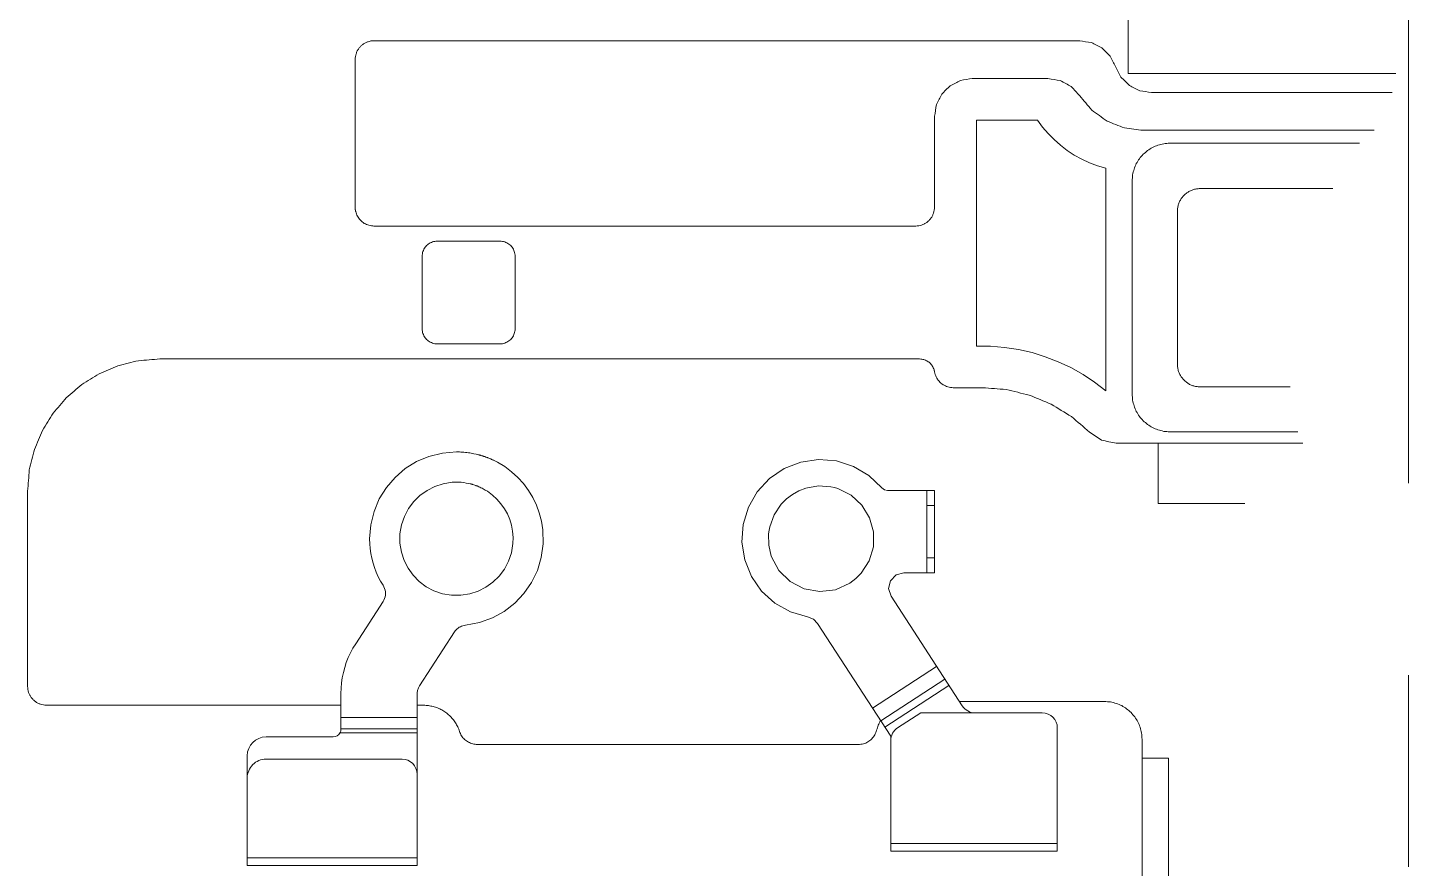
# Model space of a CAD drawing. Header units: millimetres. Extents: x 1863 to 2194, y 977 to 1295.
# Drawn here: x 2025.68 to 2043.97, y 1178.62 to 1189.75 of the extents above; entities that cross this region are included whole.
import ezdxf

# ---------------------------------------------------------------- set-up
doc = ezdxf.new("R2010")
doc.units = ezdxf.units.MM
doc.linetypes.add('CENTERX2', pattern=[101.6, 63.5, -12.7, 12.7, -12.7])
doc.layers.add('05 Tray 實際版框', color=220, linetype='Continuous', lineweight=25)
doc.layers.add('2', color=7, linetype='Continuous', true_color=0xffffff)

msp = doc.modelspace()

# ---------------------------------------------------------------- linework, layer by layer
at = {"layer": '05 Tray 實際版框', "linetype": 'CENTERX2', "lineweight": 0, "ltscale": 0.2}
msp.add_line((2043.966, 1257.38), (2043.966, 977.019), dxfattribs=at)
at = {"layer": '2', "color": 35, "linetype": 'Continuous', "lineweight": 18}
for p, q in [((2038.248, 1185.533), (2038.248, 1188.526)), ((2038.248, 1188.526), (2039.055, 1188.526)), ((2039.055, 1188.526), (2039.122, 1188.434)), ((2039.122, 1188.434), (2039.195, 1188.347)), ((2039.195, 1188.347), (2039.274, 1188.267)), ((2039.274, 1188.267), (2039.358, 1188.192)), ((2039.358, 1188.192), (2039.448, 1188.124)), ((2039.448, 1188.124), (2039.542, 1188.063)), ((2039.542, 1188.063), (2039.641, 1188.008)), ((2039.641, 1188.008), (2039.744, 1187.961)), ((2039.744, 1187.961), (2039.85, 1187.921)), ((2039.85, 1187.921), (2039.959, 1187.889)), ((2039.958, 1187.889), (2039.958, 1184.942)), ((2038.434, 1185.532), (2038.248, 1185.533)), ((2038.619, 1185.517), (2038.434, 1185.532)), ((2038.802, 1185.489), (2038.619, 1185.517)), ((2038.982, 1185.448), (2038.802, 1185.489)), ((2039.158, 1185.394), (2038.982, 1185.448)), ((2039.329, 1185.328), (2039.158, 1185.394)), ((2039.496, 1185.249), (2039.329, 1185.328)), ((2039.657, 1185.159), (2039.496, 1185.249)), ((2039.811, 1185.056), (2039.657, 1185.159)), ((2039.958, 1184.942), (2039.811, 1185.056)), ((2040.651, 1184.25), (2040.651, 1183.45)), ((2030.831, 1184.005), (2030.681, 1183.912)), ((2030.996, 1184.075), (2030.831, 1184.005)), ((2030.996, 1184.075), (2031.173, 1184.118)), ((2031.36, 1184.133), (2031.173, 1184.118)), ((2031.36, 1184.133), (2031.38, 1184.133)), ((2031.399, 1184.133), (2031.38, 1184.133)), ((2031.399, 1184.133), (2031.419, 1184.132)), ((2031.439, 1184.131), (2031.419, 1184.132)), ((2031.439, 1184.131), (2031.458, 1184.129)), ((2031.458, 1184.129), (2031.478, 1184.127)), ((2031.478, 1184.127), (2031.497, 1184.125)), ((2031.517, 1184.123), (2031.497, 1184.125)), ((2031.536, 1184.12), (2031.517, 1184.123)), ((2031.556, 1184.117), (2031.536, 1184.12)), ((2031.556, 1184.117), (2031.589, 1184.11)), ((2031.589, 1184.11), (2031.621, 1184.103)), ((2031.636, 1184.1), (2031.621, 1184.103)), ((2031.636, 1184.1), (2031.652, 1184.096)), ((2031.734, 1184.071), (2031.748, 1184.066)), ((2031.774, 1184.056), (2031.787, 1184.051)), ((2031.787, 1184.051), (2031.814, 1184.04)), ((2031.887, 1184.005), (2031.857, 1184.02)), ((2031.902, 1183.997), (2031.887, 1184.005)), ((2031.902, 1183.997), (2032, 1183.939)), ((2035.701, 1183.913), (2035.921, 1183.999)), ((2035.921, 1183.999), (2036.156, 1184.033)), ((2036.156, 1184.033), (2036.391, 1184.014)), ((2036.391, 1184.014), (2036.617, 1183.942)), ((2030.547, 1183.797), (2030.681, 1183.912)), ((2032.09, 1183.872), (2032, 1183.939)), ((2032.09, 1183.872), (2032.173, 1183.797)), ((2035.505, 1183.78), (2035.701, 1183.913)), ((2036.617, 1183.942), (2036.822, 1183.822)), ((2036.822, 1183.822), (2036.993, 1183.659)), ((2030.432, 1183.663), (2030.338, 1183.512)), ((2030.547, 1183.797), (2030.432, 1183.663)), ((2030.876, 1183.557), (2030.97, 1183.624)), ((2031.073, 1183.677), (2030.97, 1183.624)), ((2031.184, 1183.713), (2031.073, 1183.677)), ((2031.184, 1183.713), (2031.301, 1183.731)), ((2031.424, 1183.731), (2031.301, 1183.731)), ((2031.424, 1183.731), (2031.457, 1183.727)), ((2031.489, 1183.722), (2031.457, 1183.727)), ((2031.489, 1183.722), (2031.521, 1183.716)), ((2031.521, 1183.716), (2031.55, 1183.709)), ((2031.59, 1183.697), (2031.576, 1183.702)), ((2031.59, 1183.697), (2031.604, 1183.693)), ((2031.61, 1183.69), (2031.604, 1183.693)), ((2031.656, 1183.673), (2031.632, 1183.683)), ((2031.67, 1183.666), (2031.656, 1183.673)), ((2031.67, 1183.666), (2031.684, 1183.66)), ((2031.698, 1183.653), (2031.684, 1183.66)), ((2031.698, 1183.653), (2031.712, 1183.646)), ((2031.712, 1183.646), (2031.741, 1183.629)), ((2031.769, 1183.612), (2031.741, 1183.629)), ((2032.173, 1183.797), (2032.247, 1183.714)), ((2032.314, 1183.625), (2032.247, 1183.714)), ((2032.314, 1183.625), (2032.371, 1183.531)), ((2035.343, 1183.606), (2035.505, 1183.78)), ((2035.895, 1183.619), (2035.988, 1183.654)), ((2035.988, 1183.654), (2036.152, 1183.683)), ((2036.152, 1183.683), (2036.319, 1183.671)), ((2036.319, 1183.671), (2036.366, 1183.661)), ((2036.366, 1183.661), (2036.41, 1183.648)), ((2036.41, 1183.648), (2036.586, 1183.561)), ((2036.993, 1183.659), (2037.027, 1183.633)), ((2037.027, 1183.633), (2037.07, 1183.623)), ((2037.07, 1183.623), (2037.689, 1183.623)), ((2037.589, 1182.533), (2037.589, 1183.623)), ((2037.689, 1183.623), (2037.689, 1182.533)), ((2030.268, 1183.347), (2030.338, 1183.512)), ((2030.794, 1183.476), (2030.725, 1183.384)), ((2030.794, 1183.476), (2030.876, 1183.557)), ((2031.769, 1183.612), (2031.836, 1183.563)), ((2031.896, 1183.508), (2031.836, 1183.563)), ((2031.896, 1183.508), (2031.949, 1183.448)), ((2031.949, 1183.448), (2031.995, 1183.382)), ((2032.371, 1183.531), (2032.419, 1183.43)), ((2035.226, 1183.401), (2035.343, 1183.606)), ((2035.566, 1183.301), (2035.658, 1183.44)), ((2035.658, 1183.44), (2035.729, 1183.511)), ((2035.729, 1183.511), (2035.809, 1183.571)), ((2035.809, 1183.571), (2035.895, 1183.619)), ((2036.586, 1183.561), (2036.73, 1183.429)), ((2040.651, 1183.45), (2041.801, 1183.45)), ((2030.268, 1183.347), (2030.225, 1183.17)), ((2030.632, 1183.168), (2030.671, 1183.28)), ((2030.725, 1183.384), (2030.671, 1183.28)), ((2032.034, 1183.312), (2031.995, 1183.382)), ((2032.065, 1183.239), (2032.034, 1183.312)), ((2032.457, 1183.325), (2032.419, 1183.43)), ((2032.486, 1183.216), (2032.457, 1183.325)), ((2035.157, 1183.174), (2035.226, 1183.401)), ((2035.508, 1183.144), (2035.566, 1183.301)), ((2036.73, 1183.429), (2036.831, 1183.262)), ((2036.831, 1183.262), (2036.883, 1183.074)), ((2037.689, 1183.423), (2037.589, 1183.423)), ((2030.21, 1182.984), (2030.225, 1183.17)), ((2030.612, 1183.047), (2030.632, 1183.168)), ((2032.065, 1183.239), (2032.088, 1183.162)), ((2032.088, 1183.162), (2032.103, 1183.083)), ((2032.109, 1183.002), (2032.103, 1183.083)), ((2032.503, 1183.104), (2032.486, 1183.216)), ((2032.503, 1183.104), (2032.508, 1182.917)), ((2035.141, 1182.938), (2035.157, 1183.174)), ((2035.493, 1183.051), (2035.499, 1183.098)), ((2035.499, 1183.098), (2035.508, 1183.144)), ((2036.883, 1183.074), (2036.882, 1182.878)), ((2030.21, 1182.984), (2030.212, 1182.918)), ((2030.217, 1182.854), (2030.212, 1182.918)), ((2030.612, 1183.047), (2030.612, 1182.925)), ((2030.63, 1182.808), (2030.612, 1182.925)), ((2032.107, 1182.92), (2032.087, 1182.799)), ((2032.107, 1182.92), (2032.109, 1183.002)), ((2032.483, 1182.737), (2032.508, 1182.917)), ((2035.177, 1182.704), (2035.141, 1182.938)), ((2035.495, 1182.9), (2035.493, 1183.051)), ((2035.529, 1182.752), (2035.495, 1182.9)), ((2030.226, 1182.789), (2030.217, 1182.854)), ((2030.226, 1182.789), (2030.239, 1182.726)), ((2030.255, 1182.663), (2030.239, 1182.726)), ((2030.63, 1182.808), (2030.666, 1182.697)), ((2032.087, 1182.799), (2032.048, 1182.687)), ((2032.431, 1182.565), (2032.483, 1182.737)), ((2035.628, 1182.566), (2035.529, 1182.752)), ((2036.882, 1182.878), (2036.825, 1182.691)), ((2037.589, 1182.733), (2037.689, 1182.733)), ((2030.255, 1182.663), (2030.275, 1182.602)), ((2030.275, 1182.602), (2030.298, 1182.541)), ((2030.298, 1182.541), (2030.325, 1182.482)), ((2030.719, 1182.594), (2030.666, 1182.697)), ((2030.786, 1182.5), (2030.719, 1182.594)), ((2031.925, 1182.491), (2031.994, 1182.583)), ((2032.048, 1182.687), (2031.994, 1182.583)), ((2032.354, 1182.406), (2032.431, 1182.565)), ((2035.265, 1182.485), (2035.177, 1182.704)), ((2035.777, 1182.418), (2035.628, 1182.566)), ((2036.721, 1182.527), (2036.65, 1182.456)), ((2036.825, 1182.691), (2036.721, 1182.527)), ((2037.283, 1182.533), (2037.181, 1182.505)), ((2037.689, 1182.533), (2037.283, 1182.533)), ((2030.325, 1182.482), (2030.355, 1182.424)), ((2030.388, 1182.368), (2030.355, 1182.424)), ((2030.399, 1182.348), (2030.388, 1182.368)), ((2030.408, 1182.327), (2030.399, 1182.348)), ((2030.786, 1182.5), (2030.866, 1182.418)), ((2030.959, 1182.349), (2030.866, 1182.418)), ((2030.959, 1182.349), (2031.062, 1182.295)), ((2031.646, 1182.29), (2031.749, 1182.343)), ((2031.843, 1182.41), (2031.749, 1182.343)), ((2031.925, 1182.491), (2031.843, 1182.41)), ((2032.354, 1182.406), (2032.254, 1182.26)), ((2035.401, 1182.29), (2035.265, 1182.485)), ((2035.964, 1182.321), (2035.777, 1182.418)), ((2036.57, 1182.396), (2036.379, 1182.31)), ((2036.65, 1182.456), (2036.57, 1182.396)), ((2037.107, 1182.429), (2037.083, 1182.326)), ((2037.181, 1182.505), (2037.107, 1182.429)), ((2030.399, 1182.172), (2030.387, 1182.152)), ((2030.399, 1182.172), (2030.408, 1182.194)), ((2030.414, 1182.305), (2030.408, 1182.327)), ((2030.414, 1182.215), (2030.408, 1182.194)), ((2030.418, 1182.283), (2030.414, 1182.305)), ((2030.418, 1182.238), (2030.414, 1182.215)), ((2030.418, 1182.283), (2030.419, 1182.26)), ((2030.418, 1182.238), (2030.419, 1182.26)), ((2031.062, 1182.295), (2031.175, 1182.256)), ((2031.296, 1182.236), (2031.175, 1182.256)), ((2031.296, 1182.236), (2031.418, 1182.236)), ((2031.535, 1182.254), (2031.418, 1182.236)), ((2031.646, 1182.29), (2031.535, 1182.254)), ((2032.133, 1182.132), (2032.254, 1182.26)), ((2035.577, 1182.131), (2035.401, 1182.29)), ((2036.17, 1182.284), (2035.964, 1182.321)), ((2036.379, 1182.31), (2036.17, 1182.284)), ((2037.083, 1182.326), (2037.115, 1182.225)), ((2037.115, 1182.225), (2038.058, 1180.772)), ((2030.025, 1181.595), (2030.387, 1182.152)), ((2031.993, 1182.023), (2031.836, 1181.936)), ((2031.993, 1182.023), (2032.133, 1182.132)), ((2035.783, 1182.015), (2035.577, 1182.131)), ((2036.009, 1181.949), (2035.783, 1182.015)), ((2031.368, 1181.791), (2031.382, 1181.802)), ((2031.397, 1181.812), (2031.382, 1181.802)), ((2031.397, 1181.812), (2031.412, 1181.82)), ((2031.428, 1181.827), (2031.412, 1181.82)), ((2031.428, 1181.827), (2031.445, 1181.833)), ((2031.445, 1181.833), (2031.462, 1181.837)), ((2031.48, 1181.84), (2031.462, 1181.837)), ((2031.664, 1181.874), (2031.48, 1181.84)), ((2031.664, 1181.874), (2031.836, 1181.936)), ((2036.086, 1181.919), (2036.009, 1181.949)), ((2036.143, 1181.861), (2036.086, 1181.919)), ((2037.11, 1180.373), (2036.143, 1181.861)), ((2031.334, 1181.75), (2030.872, 1181.039)), ((2031.334, 1181.75), (2031.344, 1181.765)), ((2031.356, 1181.778), (2031.344, 1181.765)), ((2031.356, 1181.778), (2031.368, 1181.791)), ((2029.927, 1181.41), (2029.956, 1181.474)), ((2029.956, 1181.474), (2029.988, 1181.535)), ((2030.025, 1181.595), (2029.988, 1181.535)), ((2029.862, 1181.212), (2029.88, 1181.279)), ((2029.901, 1181.346), (2029.88, 1181.279)), ((2029.901, 1181.346), (2029.927, 1181.41)), ((2036.87, 1180.743), (2037.719, 1181.294)), ((2029.832, 1181.006), (2029.838, 1181.075)), ((2029.838, 1181.075), (2029.848, 1181.144)), ((2029.862, 1181.212), (2029.848, 1181.144)), ((2037.828, 1181.127), (2036.978, 1180.575)), ((2029.83, 1180.936), (2029.832, 1181.006)), ((2029.83, 1180.936), (2029.83, 1180.617)), ((2030.839, 1180.93), (2030.84, 1180.942)), ((2030.839, 1178.661), (2030.839, 1180.93)), ((2030.84, 1180.942), (2030.841, 1180.953)), ((2030.843, 1180.965), (2030.841, 1180.953)), ((2030.845, 1180.976), (2030.843, 1180.965)), ((2030.845, 1180.976), (2030.848, 1180.987)), ((2030.852, 1180.998), (2030.848, 1180.987)), ((2030.856, 1181.009), (2030.852, 1180.998)), ((2030.861, 1181.019), (2030.856, 1181.009)), ((2030.866, 1181.029), (2030.861, 1181.019)), ((2030.872, 1181.039), (2030.866, 1181.029)), ((2037.882, 1181.043), (2037.033, 1180.491)), ((2029.829, 1180.461), (2029.829, 1180.617)), ((2037.509, 1180.68), (2037.201, 1180.481)), ((2037.509, 1180.68), (2039.117, 1180.68)), ((2028.839, 1180.361), (2029.729, 1180.361)), ((2029.819, 1180.417), (2030.839, 1180.417)), ((2030.839, 1180.467), (2029.829, 1180.467)), ((2037.11, 1180.373), (2037.11, 1178.848)), ((2039.317, 1178.848), (2039.317, 1180.48)), ((2028.589, 1178.661), (2028.589, 1180.111)), ((2028.839, 1180.067), (2030.639, 1180.067)), ((2040.44, 1180.081), (2040.79, 1180.081)), ((2040.79, 1180.081), (2040.79, 1178.081)), ((2037.11, 1178.948), (2039.317, 1178.948)), ((2028.589, 1178.761), (2030.839, 1178.761)), ((2039.317, 1178.848), (2037.11, 1178.848)), ((2030.839, 1178.661), (2028.589, 1178.661))]:
    msp.add_line(p, q, dxfattribs=at)
for centre, radius, start, end in [((2038.226, 1180.88), 0.2, 212.9887, 270), ((2039.117, 1180.48), 0.2, 0, 90), ((2028.839, 1180.111), 0.25, 90, 180), ((2029.729, 1180.461), 0.1, 270, 334.0427), ((2037.31, 1180.313), 0.2, 122.9616, 180), ((2028.839, 1179.817), 0.25, 89.999, 180), ((2030.639, 1179.867), 0.2, 0, 90)]:
    msp.add_arc(centre, radius, start, end, dxfattribs=at)
for points, degree in [([(2040.253, 1191.321), (2040.253, 1189.141)], 1), ([(2030.046, 1189.441), (2030.052, 1189.452), (2030.059, 1189.463), (2030.066, 1189.474)], 3), ([(2030.066, 1189.474), (2030.074, 1189.484), (2030.083, 1189.493), (2030.091, 1189.503)], 3), ([(2030.091, 1189.503), (2030.101, 1189.511), (2030.11, 1189.52), (2030.12, 1189.528)], 3), ([(2030.12, 1189.528), (2030.131, 1189.535), (2030.142, 1189.542), (2030.153, 1189.549)], 3), ([(2030.153, 1189.549), (2030.165, 1189.554), (2030.177, 1189.559), (2030.189, 1189.564)], 3), ([(2030.189, 1189.564), (2030.201, 1189.567), (2030.214, 1189.57), (2030.227, 1189.573)], 3), ([(2030.227, 1189.573), (2030.24, 1189.574), (2030.254, 1189.575), (2030.267, 1189.576)], 3), ([(2030.267, 1189.576), (2032.237, 1189.576)], 1), ([(2032.237, 1189.576), (2032.373, 1189.576)], 1), ([(2032.373, 1189.576), (2032.51, 1189.576)], 1), ([(2032.51, 1189.576), (2034.381, 1189.576)], 1), ([(2034.381, 1189.576), (2034.827, 1189.576)], 1), ([(2034.827, 1189.576), (2035.273, 1189.576)], 1), ([(2035.273, 1189.576), (2036.361, 1189.576)], 1), ([(2036.361, 1189.576), (2036.73, 1189.576)], 1), ([(2036.73, 1189.576), (2037.097, 1189.576)], 1), ([(2037.097, 1189.576), (2039.614, 1189.576)], 1), ([(2039.614, 1189.576), (2039.665, 1189.568), (2039.716, 1189.56), (2039.768, 1189.552)], 3), ([(2039.768, 1189.552), (2039.814, 1189.529), (2039.86, 1189.505), (2039.907, 1189.482)], 3), ([(2039.907, 1189.482), (2039.944, 1189.445), (2039.98, 1189.408), (2040.017, 1189.372)], 3), ([(2030.018, 1189.326), (2030.019, 1189.34), (2030.02, 1189.353), (2030.021, 1189.367)], 3), ([(2030.018, 1187.374), (2030.018, 1189.326)], 1), ([(2030.021, 1189.367), (2030.024, 1189.38), (2030.027, 1189.393), (2030.03, 1189.405)], 3), ([(2030.03, 1189.405), (2030.035, 1189.417), (2030.04, 1189.429), (2030.046, 1189.441)], 3), ([(2040.017, 1189.372), (2040.041, 1189.326), (2040.065, 1189.28), (2040.089, 1189.234)], 3), ([(2040.089, 1189.234), (2040.113, 1189.187), (2040.136, 1189.141), (2040.159, 1189.095)], 3), ([(2040.253, 1189.141), (2043.802, 1189.141)], 1), ([(2037.897, 1188.981), (2037.86, 1188.944), (2037.823, 1188.907), (2037.787, 1188.87)], 3), ([(2038.036, 1189.052), (2037.99, 1189.028), (2037.943, 1189.005), (2037.897, 1188.981)], 3), ([(2038.191, 1189.077), (2038.14, 1189.068), (2038.088, 1189.06), (2038.036, 1189.052)], 3), ([(2038.243, 1189.077), (2038.191, 1189.077)], 1), ([(2039.193, 1189.077), (2038.243, 1189.077)], 1), ([(2039.356, 1189.049), (2039.302, 1189.058), (2039.248, 1189.067), (2039.193, 1189.077)], 3), ([(2039.502, 1188.97), (2039.453, 1188.996), (2039.405, 1189.023), (2039.356, 1189.049)], 3), ([(2039.613, 1188.848), (2039.576, 1188.889), (2039.539, 1188.929), (2039.502, 1188.97)], 3), ([(2040.159, 1189.095), (2040.196, 1189.059), (2040.234, 1189.022), (2040.271, 1188.986)], 3), ([(2040.271, 1188.986), (2040.317, 1188.962), (2040.364, 1188.939), (2040.41, 1188.915)], 3), ([(2037.787, 1188.87), (2037.763, 1188.824), (2037.739, 1188.778), (2037.715, 1188.731)], 3), ([(2039.773, 1188.658), (2039.719, 1188.721), (2039.666, 1188.785), (2039.613, 1188.848)], 3), ([(2040.41, 1188.915), (2040.461, 1188.907), (2040.512, 1188.899), (2040.563, 1188.891)], 3), ([(2040.563, 1188.891), (2043.752, 1188.891)], 1), ([(2037.715, 1188.731), (2037.707, 1188.68), (2037.699, 1188.628), (2037.691, 1188.577)], 3), ([(2037.691, 1188.577), (2037.691, 1187.374)], 1), ([(2039.975, 1188.513), (2039.907, 1188.561), (2039.84, 1188.609), (2039.773, 1188.658)], 3), ([(2040.206, 1188.422), (2040.129, 1188.452), (2040.052, 1188.482), (2039.975, 1188.513)], 3), ([(2040.453, 1188.391), (2040.371, 1188.401), (2040.288, 1188.412), (2040.206, 1188.422)], 3), ([(2043.513, 1188.391), (2040.453, 1188.391)], 1), ([(2040.649, 1188.194), (2040.625, 1188.184), (2040.601, 1188.174), (2040.577, 1188.164)], 3), ([(2040.726, 1188.213), (2040.7, 1188.207), (2040.675, 1188.201), (2040.649, 1188.194)], 3), ([(2040.807, 1188.22), (2040.78, 1188.218), (2040.753, 1188.215), (2040.726, 1188.213)], 3), ([(2043.317, 1188.22), (2040.807, 1188.22)], 1), ([(2040.404, 1188.015), (2040.39, 1187.993), (2040.377, 1187.971), (2040.363, 1187.95)], 3), ([(2040.454, 1188.073), (2040.437, 1188.054), (2040.42, 1188.035), (2040.404, 1188.015)], 3), ([(2040.512, 1188.123), (2040.492, 1188.107), (2040.473, 1188.09), (2040.454, 1188.073)], 3), ([(2040.577, 1188.164), (2040.556, 1188.15), (2040.534, 1188.137), (2040.512, 1188.123)], 3), ([(2040.333, 1187.878), (2040.327, 1187.852), (2040.32, 1187.827), (2040.314, 1187.801)], 3), ([(2040.363, 1187.95), (2040.353, 1187.926), (2040.343, 1187.902), (2040.333, 1187.878)], 3), ([(2040.314, 1187.801), (2040.312, 1187.774), (2040.31, 1187.747), (2040.307, 1187.72)], 3), ([(2040.307, 1187.72), (2040.307, 1184.9)], 1), ([(2040.965, 1187.497), (2040.957, 1187.484), (2040.948, 1187.471), (2040.94, 1187.458)], 3), ([(2040.995, 1187.532), (2040.985, 1187.52), (2040.975, 1187.509), (2040.965, 1187.497)], 3), ([(2041.03, 1187.562), (2041.018, 1187.552), (2041.006, 1187.542), (2040.995, 1187.532)], 3), ([(2041.069, 1187.586), (2041.056, 1187.578), (2041.043, 1187.57), (2041.03, 1187.562)], 3), ([(2041.112, 1187.604), (2041.097, 1187.598), (2041.083, 1187.592), (2041.069, 1187.586)], 3), ([(2041.158, 1187.616), (2041.143, 1187.612), (2041.127, 1187.608), (2041.112, 1187.604)], 3), ([(2041.207, 1187.62), (2041.19, 1187.618), (2041.174, 1187.617), (2041.158, 1187.616)], 3), ([(2042.967, 1187.62), (2041.207, 1187.62)], 1), ([(2030.018, 1187.368), (2030.018, 1187.37), (2030.018, 1187.372), (2030.018, 1187.374)], 3), ([(2030.018, 1187.362), (2030.018, 1187.364), (2030.018, 1187.366), (2030.018, 1187.368)], 3), ([(2030.018, 1187.357), (2030.018, 1187.359), (2030.018, 1187.361), (2030.018, 1187.362)], 3), ([(2030.019, 1187.351), (2030.019, 1187.353), (2030.018, 1187.355), (2030.018, 1187.357)], 3), ([(2030.019, 1187.345), (2030.019, 1187.347), (2030.019, 1187.349), (2030.019, 1187.351)], 3), ([(2030.02, 1187.34), (2030.02, 1187.342), (2030.02, 1187.343), (2030.019, 1187.345)], 3), ([(2030.021, 1187.334), (2030.021, 1187.336), (2030.02, 1187.338), (2030.02, 1187.34)], 3), ([(2030.022, 1187.328), (2030.022, 1187.33), (2030.021, 1187.332), (2030.021, 1187.334)], 3), ([(2030.023, 1187.323), (2030.023, 1187.325), (2030.023, 1187.326), (2030.022, 1187.328)], 3), ([(2030.025, 1187.317), (2030.024, 1187.319), (2030.024, 1187.321), (2030.023, 1187.323)], 3), ([(2030.035, 1187.284), (2030.031, 1187.295), (2030.028, 1187.306), (2030.025, 1187.317)], 3), ([(2030.049, 1187.254), (2030.044, 1187.264), (2030.04, 1187.274), (2030.035, 1187.284)], 3), ([(2037.678, 1187.295), (2037.673, 1187.283), (2037.668, 1187.271), (2037.663, 1187.259)], 3), ([(2037.688, 1187.333), (2037.685, 1187.321), (2037.681, 1187.308), (2037.678, 1187.295)], 3), ([(2037.691, 1187.374), (2037.69, 1187.36), (2037.689, 1187.347), (2037.688, 1187.333)], 3), ([(2040.911, 1187.368), (2040.909, 1187.352), (2040.908, 1187.336), (2040.907, 1187.32)], 3), ([(2040.907, 1187.32), (2040.907, 1185.295)], 1), ([(2040.922, 1187.415), (2040.918, 1187.399), (2040.915, 1187.384), (2040.911, 1187.368)], 3), ([(2040.94, 1187.458), (2040.934, 1187.443), (2040.928, 1187.429), (2040.922, 1187.415)], 3), ([(2030.067, 1187.226), (2030.061, 1187.235), (2030.055, 1187.244), (2030.049, 1187.254)], 3), ([(2030.088, 1187.2), (2030.081, 1187.209), (2030.074, 1187.217), (2030.067, 1187.226)], 3), ([(2030.112, 1187.178), (2030.104, 1187.185), (2030.096, 1187.193), (2030.088, 1187.2)], 3), ([(2030.139, 1187.159), (2030.13, 1187.166), (2030.121, 1187.172), (2030.112, 1187.178)], 3), ([(2030.169, 1187.144), (2030.159, 1187.149), (2030.149, 1187.154), (2030.139, 1187.159)], 3), ([(2030.2, 1187.133), (2030.19, 1187.137), (2030.179, 1187.141), (2030.169, 1187.144)], 3), ([(2030.233, 1187.126), (2030.222, 1187.129), (2030.211, 1187.131), (2030.2, 1187.133)], 3), ([(2030.267, 1187.124), (2030.256, 1187.125), (2030.245, 1187.125), (2030.233, 1187.126)], 3), ([(2032.237, 1187.124), (2030.267, 1187.124)], 1), ([(2032.373, 1187.124), (2032.237, 1187.124)], 1), ([(2032.51, 1187.124), (2032.373, 1187.124)], 1), ([(2034.381, 1187.124), (2032.51, 1187.124)], 1), ([(2034.827, 1187.124), (2034.381, 1187.124)], 1), ([(2035.273, 1187.124), (2034.827, 1187.124)], 1), ([(2036.564, 1187.124), (2035.273, 1187.124)], 1), ([(2036.971, 1187.124), (2036.564, 1187.124)], 1), ([(2037.379, 1187.124), (2036.971, 1187.124)], 1), ([(2037.441, 1187.124), (2037.379, 1187.124)], 1), ([(2037.482, 1187.127), (2037.468, 1187.126), (2037.455, 1187.125), (2037.441, 1187.124)], 3), ([(2037.52, 1187.137), (2037.508, 1187.134), (2037.495, 1187.13), (2037.482, 1187.127)], 3), ([(2037.556, 1187.152), (2037.544, 1187.147), (2037.532, 1187.142), (2037.52, 1187.137)], 3), ([(2037.589, 1187.172), (2037.578, 1187.165), (2037.567, 1187.159), (2037.556, 1187.152)], 3), ([(2037.618, 1187.197), (2037.608, 1187.189), (2037.599, 1187.181), (2037.589, 1187.172)], 3), ([(2037.643, 1187.226), (2037.635, 1187.217), (2037.626, 1187.207), (2037.618, 1187.197)], 3), ([(2037.663, 1187.259), (2037.656, 1187.248), (2037.65, 1187.237), (2037.643, 1187.226)], 3), ([(2031.013, 1186.901), (2031.023, 1186.905), (2031.032, 1186.909), (2031.042, 1186.913)], 3), ([(2031.042, 1186.913), (2031.052, 1186.916), (2031.062, 1186.918), (2031.073, 1186.921)], 3), ([(2031.073, 1186.921), (2031.083, 1186.922), (2031.094, 1186.923), (2031.105, 1186.924)], 3), ([(2031.105, 1186.924), (2031.936, 1186.924)], 1), ([(2031.936, 1186.924), (2031.947, 1186.923), (2031.958, 1186.922), (2031.968, 1186.921)], 3), ([(2031.968, 1186.921), (2031.979, 1186.918), (2031.989, 1186.916), (2031.999, 1186.913)], 3), ([(2031.999, 1186.913), (2032.009, 1186.909), (2032.018, 1186.905), (2032.028, 1186.901)], 3), ([(2030.906, 1186.724), (2030.907, 1186.734), (2030.907, 1186.745), (2030.908, 1186.756)], 3), ([(2030.908, 1186.756), (2030.911, 1186.766), (2030.913, 1186.777), (2030.916, 1186.787)], 3), ([(2030.916, 1186.787), (2030.92, 1186.796), (2030.924, 1186.806), (2030.928, 1186.816)], 3), ([(2030.928, 1186.816), (2030.933, 1186.824), (2030.939, 1186.833), (2030.944, 1186.842)], 3), ([(2030.944, 1186.842), (2030.951, 1186.85), (2030.957, 1186.857), (2030.964, 1186.865)], 3), ([(2030.964, 1186.865), (2030.972, 1186.872), (2030.979, 1186.878), (2030.987, 1186.885)], 3), ([(2030.987, 1186.885), (2030.996, 1186.89), (2031.004, 1186.896), (2031.013, 1186.901)], 3), ([(2032.028, 1186.901), (2032.037, 1186.896), (2032.046, 1186.89), (2032.054, 1186.885)], 3), ([(2032.054, 1186.885), (2032.062, 1186.878), (2032.07, 1186.872), (2032.078, 1186.865)], 3), ([(2032.078, 1186.865), (2032.084, 1186.857), (2032.091, 1186.85), (2032.098, 1186.842)], 3), ([(2032.098, 1186.842), (2032.103, 1186.833), (2032.109, 1186.824), (2032.114, 1186.816)], 3), ([(2032.114, 1186.816), (2032.118, 1186.806), (2032.122, 1186.796), (2032.126, 1186.787)], 3), ([(2032.126, 1186.787), (2032.129, 1186.777), (2032.131, 1186.766), (2032.134, 1186.756)], 3), ([(2032.134, 1186.756), (2032.135, 1186.745), (2032.136, 1186.734), (2032.137, 1186.724)], 3), ([(2030.906, 1185.763), (2030.906, 1186.724)], 1), ([(2032.137, 1186.724), (2032.137, 1185.763)], 1), ([(2030.908, 1185.731), (2030.907, 1185.742), (2030.907, 1185.753), (2030.906, 1185.763)], 3), ([(2030.916, 1185.7), (2030.913, 1185.71), (2030.911, 1185.721), (2030.908, 1185.731)], 3), ([(2030.928, 1185.671), (2030.924, 1185.681), (2030.92, 1185.691), (2030.916, 1185.7)], 3), ([(2030.944, 1185.645), (2030.939, 1185.654), (2030.933, 1185.663), (2030.928, 1185.671)], 3), ([(2030.964, 1185.622), (2030.957, 1185.63), (2030.951, 1185.637), (2030.944, 1185.645)], 3), ([(2032.098, 1185.645), (2032.091, 1185.637), (2032.084, 1185.63), (2032.078, 1185.622)], 3), ([(2032.114, 1185.671), (2032.109, 1185.663), (2032.103, 1185.654), (2032.098, 1185.645)], 3), ([(2032.126, 1185.7), (2032.122, 1185.691), (2032.118, 1185.681), (2032.114, 1185.671)], 3), ([(2032.134, 1185.731), (2032.131, 1185.721), (2032.129, 1185.71), (2032.126, 1185.7)], 3), ([(2032.137, 1185.763), (2032.136, 1185.753), (2032.135, 1185.742), (2032.134, 1185.731)], 3), ([(2030.987, 1185.602), (2030.979, 1185.609), (2030.972, 1185.615), (2030.964, 1185.622)], 3), ([(2031.013, 1185.586), (2031.004, 1185.591), (2030.996, 1185.596), (2030.987, 1185.602)], 3), ([(2031.042, 1185.574), (2031.032, 1185.578), (2031.023, 1185.582), (2031.013, 1185.586)], 3), ([(2031.073, 1185.566), (2031.062, 1185.568), (2031.052, 1185.571), (2031.042, 1185.574)], 3), ([(2031.105, 1185.563), (2031.094, 1185.564), (2031.083, 1185.565), (2031.073, 1185.566)], 3), ([(2031.936, 1185.563), (2031.105, 1185.563)], 1), ([(2031.968, 1185.566), (2031.958, 1185.565), (2031.947, 1185.564), (2031.936, 1185.563)], 3), ([(2031.999, 1185.574), (2031.989, 1185.571), (2031.979, 1185.568), (2031.968, 1185.566)], 3), ([(2032.028, 1185.586), (2032.018, 1185.582), (2032.009, 1185.578), (2031.999, 1185.574)], 3), ([(2032.054, 1185.602), (2032.046, 1185.596), (2032.037, 1185.591), (2032.028, 1185.586)], 3), ([(2032.078, 1185.622), (2032.07, 1185.615), (2032.062, 1185.609), (2032.054, 1185.602)], 3), ([(2026.626, 1185.168), (2026.71, 1185.204), (2026.794, 1185.239), (2026.877, 1185.274)], 3), ([(2026.877, 1185.274), (2026.967, 1185.296), (2027.057, 1185.319), (2027.147, 1185.341)], 3), ([(2027.147, 1185.341), (2027.241, 1185.348), (2027.336, 1185.356), (2027.431, 1185.364)], 3), ([(2027.431, 1185.364), (2030.018, 1185.364)], 1), ([(2030.018, 1185.364), (2032.237, 1185.364)], 1), ([(2032.237, 1185.364), (2032.373, 1185.364)], 1), ([(2032.373, 1185.364), (2032.51, 1185.364)], 1), ([(2032.51, 1185.364), (2034.381, 1185.364)], 1), ([(2034.381, 1185.364), (2034.827, 1185.364)], 1), ([(2034.827, 1185.364), (2035.273, 1185.364)], 1), ([(2035.273, 1185.364), (2036.564, 1185.364)], 1), ([(2036.564, 1185.364), (2036.971, 1185.364)], 1), ([(2036.971, 1185.364), (2037.379, 1185.364)], 1), ([(2037.379, 1185.364), (2037.493, 1185.364)], 1), ([(2037.493, 1185.364), (2037.503, 1185.363), (2037.512, 1185.362), (2037.521, 1185.362)], 3), ([(2037.521, 1185.362), (2037.53, 1185.36), (2037.538, 1185.358), (2037.547, 1185.356)], 3), ([(2037.547, 1185.356), (2037.556, 1185.353), (2037.564, 1185.35), (2037.572, 1185.347)], 3), ([(2037.572, 1185.347), (2037.58, 1185.343), (2037.588, 1185.339), (2037.596, 1185.335)], 3), ([(2037.596, 1185.335), (2037.603, 1185.33), (2037.611, 1185.325), (2037.618, 1185.32)], 3), ([(2037.618, 1185.32), (2037.624, 1185.314), (2037.631, 1185.308), (2037.638, 1185.303)], 3), ([(2037.638, 1185.303), (2037.643, 1185.296), (2037.649, 1185.289), (2037.655, 1185.282)], 3), ([(2037.655, 1185.282), (2037.659, 1185.275), (2037.664, 1185.267), (2037.669, 1185.26)], 3), ([(2040.907, 1185.295), (2040.908, 1185.279), (2040.909, 1185.262), (2040.911, 1185.246)], 3), ([(2026.397, 1185.026), (2026.473, 1185.073), (2026.55, 1185.121), (2026.626, 1185.168)], 3), ([(2037.669, 1185.26), (2037.673, 1185.252), (2037.677, 1185.244), (2037.68, 1185.235)], 3), ([(2037.68, 1185.235), (2037.683, 1185.227), (2037.686, 1185.218), (2037.688, 1185.209)], 3), ([(2037.688, 1185.209), (2037.688, 1185.209), (2037.688, 1185.208), (2037.689, 1185.208)], 3), ([(2037.689, 1185.208), (2037.689, 1185.207), (2037.689, 1185.207), (2037.689, 1185.206)], 3), ([(2037.689, 1185.206), (2037.689, 1185.206), (2037.689, 1185.205), (2037.689, 1185.205)], 3), ([(2037.689, 1185.205), (2037.689, 1185.204), (2037.689, 1185.204), (2037.69, 1185.203)], 3), ([(2037.69, 1185.203), (2037.69, 1185.203), (2037.69, 1185.202), (2037.69, 1185.202)], 3), ([(2037.69, 1185.202), (2037.69, 1185.201), (2037.69, 1185.201), (2037.69, 1185.201)], 3), ([(2037.691, 1185.195), (2037.694, 1185.183), (2037.696, 1185.171), (2037.699, 1185.159)], 3), ([(2037.699, 1185.159), (2037.704, 1185.148), (2037.708, 1185.137), (2037.712, 1185.126)], 3), ([(2037.712, 1185.126), (2037.718, 1185.116), (2037.724, 1185.106), (2037.729, 1185.096)], 3), ([(2037.729, 1185.096), (2037.736, 1185.087), (2037.744, 1185.077), (2037.751, 1185.068)], 3), ([(2040.911, 1185.246), (2040.915, 1185.231), (2040.918, 1185.215), (2040.922, 1185.2)], 3), ([(2040.922, 1185.2), (2040.928, 1185.186), (2040.934, 1185.171), (2040.94, 1185.157)], 3), ([(2040.94, 1185.157), (2040.948, 1185.144), (2040.957, 1185.131), (2040.965, 1185.118)], 3), ([(2040.965, 1185.118), (2040.975, 1185.106), (2040.985, 1185.094), (2040.995, 1185.083)], 3), ([(2040.995, 1185.083), (2041.006, 1185.073), (2041.018, 1185.063), (2041.03, 1185.053)], 3), ([(2026.193, 1184.851), (2026.261, 1184.909), (2026.329, 1184.968), (2026.397, 1185.026)], 3), ([(2037.751, 1185.068), (2037.759, 1185.06), (2037.767, 1185.052), (2037.775, 1185.044)], 3), ([(2037.775, 1185.044), (2037.785, 1185.037), (2037.794, 1185.03), (2037.803, 1185.023)], 3), ([(2037.803, 1185.023), (2037.813, 1185.018), (2037.824, 1185.012), (2037.834, 1185.007)], 3), ([(2037.834, 1185.007), (2037.845, 1185.003), (2037.856, 1184.998), (2037.867, 1184.994)], 3), ([(2037.867, 1184.994), (2037.878, 1184.992), (2037.89, 1184.989), (2037.902, 1184.987)], 3), ([(2037.902, 1184.987), (2037.914, 1184.986), (2037.926, 1184.985), (2037.938, 1184.984)], 3), ([(2037.938, 1184.984), (2038.326, 1184.984)], 1), ([(2038.326, 1184.984), (2038.431, 1184.976), (2038.535, 1184.968), (2038.64, 1184.959)], 3), ([(2038.64, 1184.959), (2038.742, 1184.935), (2038.844, 1184.91), (2038.946, 1184.886)], 3), ([(2040.307, 1184.9), (2040.31, 1184.873), (2040.312, 1184.846), (2040.314, 1184.819)], 3), ([(2041.03, 1185.053), (2041.043, 1185.045), (2041.056, 1185.036), (2041.069, 1185.028)], 3), ([(2041.069, 1185.028), (2041.083, 1185.022), (2041.097, 1185.016), (2041.112, 1185.01)], 3), ([(2041.112, 1185.01), (2041.127, 1185.006), (2041.143, 1185.002), (2041.158, 1184.999)], 3), ([(2041.158, 1184.999), (2041.174, 1184.997), (2041.19, 1184.996), (2041.207, 1184.995)], 3), ([(2041.207, 1184.995), (2042.401, 1184.995)], 1), ([(2026.018, 1184.647), (2026.076, 1184.715), (2026.135, 1184.783), (2026.193, 1184.851)], 3), ([(2038.946, 1184.886), (2039.042, 1184.846), (2039.139, 1184.806), (2039.235, 1184.765)], 3), ([(2039.235, 1184.765), (2039.325, 1184.711), (2039.415, 1184.656), (2039.504, 1184.601)], 3), ([(2040.314, 1184.819), (2040.32, 1184.793), (2040.327, 1184.767), (2040.333, 1184.742)], 3), ([(2040.333, 1184.742), (2040.343, 1184.718), (2040.353, 1184.694), (2040.363, 1184.67)], 3), ([(2025.876, 1184.418), (2025.923, 1184.494), (2025.971, 1184.571), (2026.018, 1184.647)], 3), ([(2039.504, 1184.601), (2039.584, 1184.533), (2039.663, 1184.465), (2039.743, 1184.397)], 3), ([(2040.363, 1184.67), (2040.377, 1184.648), (2040.39, 1184.626), (2040.404, 1184.604)], 3), ([(2040.404, 1184.604), (2040.42, 1184.585), (2040.437, 1184.566), (2040.454, 1184.546)], 3), ([(2040.454, 1184.546), (2040.473, 1184.53), (2040.492, 1184.513), (2040.512, 1184.496)], 3), ([(2025.77, 1184.167), (2025.805, 1184.25), (2025.84, 1184.334), (2025.876, 1184.418)], 3), ([(2039.743, 1184.397), (2039.797, 1184.36), (2039.851, 1184.324), (2039.904, 1184.288)], 3), ([(2040.512, 1184.496), (2040.534, 1184.483), (2040.556, 1184.469), (2040.577, 1184.456)], 3), ([(2040.577, 1184.456), (2040.601, 1184.445), (2040.625, 1184.435), (2040.649, 1184.425)], 3), ([(2040.649, 1184.425), (2040.675, 1184.419), (2040.7, 1184.413), (2040.726, 1184.406)], 3), ([(2040.726, 1184.406), (2040.753, 1184.404), (2040.78, 1184.402), (2040.807, 1184.4)], 3), ([(2040.807, 1184.4), (2042.5, 1184.4)], 1), ([(2039.904, 1184.288), (2039.968, 1184.275), (2040.032, 1184.262), (2040.096, 1184.25)], 3), ([(2040.096, 1184.25), (2042.569, 1184.25)], 1), ([(2025.703, 1183.897), (2025.726, 1183.987), (2025.748, 1184.077), (2025.77, 1184.167)], 3), ([(2025.681, 1183.613), (2025.688, 1183.708), (2025.696, 1183.803), (2025.703, 1183.897)], 3), ([(2025.681, 1181.03), (2025.681, 1183.613)], 1), ([(2025.684, 1180.99), (2025.683, 1181.003), (2025.682, 1181.017), (2025.681, 1181.03)], 3), ([(2025.693, 1180.951), (2025.69, 1180.964), (2025.687, 1180.977), (2025.684, 1180.99)], 3), ([(2025.708, 1180.915), (2025.703, 1180.927), (2025.698, 1180.939), (2025.693, 1180.951)], 3), ([(2025.729, 1180.883), (2025.722, 1180.894), (2025.715, 1180.905), (2025.708, 1180.915)], 3), ([(2025.754, 1180.854), (2025.746, 1180.863), (2025.737, 1180.873), (2025.729, 1180.883)], 3), ([(2025.783, 1180.829), (2025.773, 1180.837), (2025.764, 1180.845), (2025.754, 1180.854)], 3), ([(2025.816, 1180.808), (2025.805, 1180.815), (2025.794, 1180.822), (2025.783, 1180.829)], 3), ([(2025.852, 1180.793), (2025.84, 1180.798), (2025.828, 1180.803), (2025.816, 1180.808)], 3), ([(2025.89, 1180.784), (2025.877, 1180.787), (2025.864, 1180.79), (2025.852, 1180.793)], 3), ([(2025.93, 1180.78), (2025.917, 1180.781), (2025.903, 1180.783), (2025.89, 1180.784)], 3), ([(2029.83, 1180.78), (2025.93, 1180.78)], 1), ([(2030.924, 1180.78), (2030.839, 1180.78)], 1), ([(2030.988, 1180.776), (2030.967, 1180.778), (2030.946, 1180.779), (2030.924, 1180.78)], 3), ([(2031.051, 1180.764), (2031.03, 1180.768), (2031.009, 1180.772), (2030.988, 1180.776)], 3), ([(2031.11, 1180.745), (2031.09, 1180.751), (2031.071, 1180.758), (2031.051, 1180.764)], 3), ([(2031.166, 1180.718), (2031.148, 1180.727), (2031.129, 1180.736), (2031.11, 1180.745)], 3), ([(2031.219, 1180.685), (2031.201, 1180.696), (2031.184, 1180.707), (2031.166, 1180.718)], 3), ([(2039.94, 1180.83), (2038.02, 1180.83)], 1), ([(2040.021, 1180.824), (2039.994, 1180.826), (2039.967, 1180.828), (2039.94, 1180.83)], 3), ([(2040.098, 1180.805), (2040.072, 1180.811), (2040.047, 1180.818), (2040.021, 1180.824)], 3), ([(2040.17, 1180.775), (2040.146, 1180.785), (2040.122, 1180.795), (2040.098, 1180.805)], 3), ([(2040.235, 1180.734), (2040.213, 1180.747), (2040.192, 1180.761), (2040.17, 1180.775)], 3), ([(2040.293, 1180.684), (2040.274, 1180.701), (2040.255, 1180.717), (2040.235, 1180.734)], 3), ([(2029.83, 1180.617), (2030.839, 1180.617)], 1), ([(2031.267, 1180.645), (2031.251, 1180.658), (2031.235, 1180.671), (2031.219, 1180.685)], 3), ([(2031.309, 1180.6), (2031.295, 1180.615), (2031.281, 1180.63), (2031.267, 1180.645)], 3), ([(2031.346, 1180.549), (2031.334, 1180.566), (2031.322, 1180.583), (2031.309, 1180.6)], 3), ([(2031.377, 1180.494), (2031.367, 1180.512), (2031.356, 1180.531), (2031.346, 1180.549)], 3), ([(2036.945, 1180.515), (2036.938, 1180.494), (2036.931, 1180.472), (2036.924, 1180.45)], 3), ([(2036.973, 1180.576), (2036.964, 1180.555), (2036.954, 1180.535), (2036.945, 1180.515)], 3), ([(2040.343, 1180.626), (2040.327, 1180.645), (2040.31, 1180.664), (2040.293, 1180.684)], 3), ([(2040.384, 1180.56), (2040.37, 1180.582), (2040.357, 1180.604), (2040.343, 1180.626)], 3), ([(2040.414, 1180.488), (2040.404, 1180.512), (2040.394, 1180.536), (2040.384, 1180.56)], 3), ([(2031.401, 1180.434), (2031.393, 1180.454), (2031.385, 1180.474), (2031.377, 1180.494)], 3), ([(2031.412, 1180.404), (2031.408, 1180.414), (2031.404, 1180.424), (2031.401, 1180.434)], 3), ([(2031.428, 1180.376), (2031.422, 1180.385), (2031.417, 1180.395), (2031.412, 1180.404)], 3), ([(2031.446, 1180.351), (2031.44, 1180.359), (2031.434, 1180.368), (2031.428, 1180.376)], 3), ([(2031.467, 1180.328), (2031.46, 1180.336), (2031.453, 1180.343), (2031.446, 1180.351)], 3), ([(2031.491, 1180.308), (2031.483, 1180.315), (2031.475, 1180.322), (2031.467, 1180.328)], 3), ([(2036.86, 1180.335), (2036.852, 1180.328), (2036.844, 1180.321), (2036.835, 1180.314)], 3), ([(2036.881, 1180.36), (2036.874, 1180.352), (2036.867, 1180.344), (2036.86, 1180.335)], 3), ([(2036.899, 1180.388), (2036.893, 1180.379), (2036.887, 1180.369), (2036.881, 1180.36)], 3), ([(2036.913, 1180.418), (2036.909, 1180.408), (2036.904, 1180.398), (2036.899, 1180.388)], 3), ([(2036.924, 1180.45), (2036.92, 1180.44), (2036.917, 1180.429), (2036.913, 1180.418)], 3), ([(2040.433, 1180.411), (2040.427, 1180.437), (2040.42, 1180.463), (2040.414, 1180.488)], 3), ([(2040.44, 1180.33), (2040.437, 1180.357), (2040.435, 1180.384), (2040.433, 1180.411)], 3), ([(2040.44, 1176.732), (2040.44, 1180.33)], 1), ([(2031.517, 1180.292), (2031.508, 1180.297), (2031.5, 1180.303), (2031.491, 1180.308)], 3), ([(2031.545, 1180.278), (2031.536, 1180.283), (2031.526, 1180.287), (2031.517, 1180.292)], 3), ([(2031.575, 1180.269), (2031.565, 1180.272), (2031.555, 1180.275), (2031.545, 1180.278)], 3), ([(2031.606, 1180.263), (2031.596, 1180.265), (2031.585, 1180.267), (2031.575, 1180.269)], 3), ([(2031.638, 1180.261), (2031.627, 1180.261), (2031.617, 1180.262), (2031.606, 1180.263)], 3), ([(2036.681, 1180.261), (2031.638, 1180.261)], 1), ([(2036.715, 1180.263), (2036.704, 1180.262), (2036.692, 1180.261), (2036.681, 1180.261)], 3), ([(2036.748, 1180.27), (2036.737, 1180.267), (2036.726, 1180.265), (2036.715, 1180.263)], 3), ([(2036.779, 1180.28), (2036.769, 1180.277), (2036.758, 1180.273), (2036.748, 1180.27)], 3), ([(2036.808, 1180.295), (2036.799, 1180.29), (2036.789, 1180.285), (2036.779, 1180.28)], 3), ([(2036.835, 1180.314), (2036.826, 1180.307), (2036.817, 1180.301), (2036.808, 1180.295)], 3)]:
    msp.add_open_spline(points, degree=degree, dxfattribs=at)
for points, knots in [([(2037.69, 1185.201), (2037.69, 1185.2), (2037.69, 1185.2), (2037.69, 1185.199), (2037.691, 1185.198), (2037.691, 1185.197), (2037.691, 1185.197), (2037.691, 1185.196), (2037.691, 1185.195), (2037.691, 1185.195)], [0, 0, 0, 0, 0.251005, 0.251005, 0.501352, 0.501352, 0.751027, 0.751027, 1, 1, 1, 1]), ([(2031.652, 1184.096), (2031.657, 1184.095), (2031.662, 1184.093), (2031.669, 1184.091), (2031.671, 1184.09), (2031.676, 1184.089), (2031.678, 1184.088), (2031.681, 1184.088)], [0, 0, 0, 0, 0.49997, 0.49997, 0.749986, 0.749986, 1, 1, 1, 1]), ([(2031.707, 1184.08), (2031.704, 1184.081), (2031.702, 1184.081), (2031.698, 1184.083), (2031.696, 1184.083), (2031.689, 1184.085), (2031.685, 1184.086), (2031.681, 1184.088)], [0, 0, 0, 0, 0.250005, 0.250005, 0.500012, 0.500012, 1, 1, 1, 1]), ([(2031.707, 1184.08), (2031.709, 1184.079), (2031.711, 1184.079), (2031.715, 1184.077), (2031.716, 1184.077), (2031.718, 1184.076), (2031.72, 1184.076), (2031.721, 1184.075)], [0, 0, 0, 0, 0.499979, 0.499979, 0.74999, 0.74999, 1, 1, 1, 1]), ([(2031.721, 1184.075), (2031.723, 1184.075), (2031.725, 1184.074), (2031.728, 1184.073), (2031.729, 1184.072), (2031.732, 1184.072), (2031.733, 1184.071), (2031.734, 1184.071)], [0, 0, 0, 0, 0.499991, 0.499991, 0.749996, 0.749996, 1, 1, 1, 1]), ([(2031.774, 1184.056), (2031.772, 1184.057), (2031.77, 1184.058), (2031.766, 1184.059), (2031.763, 1184.06), (2031.757, 1184.063), (2031.752, 1184.064), (2031.748, 1184.066)], [0, 0, 0, 0, 0.25, 0.25, 0.500001, 0.500001, 1, 1, 1, 1]), ([(2031.857, 1184.02), (2031.854, 1184.022), (2031.85, 1184.023), (2031.843, 1184.027), (2031.839, 1184.028), (2031.829, 1184.033), (2031.822, 1184.037), (2031.814, 1184.04)], [0, 0, 0, 0, 0.250002, 0.250002, 0.500006, 0.500006, 1, 1, 1, 1]), ([(2031.576, 1183.702), (2031.574, 1183.702), (2031.572, 1183.703), (2031.568, 1183.704), (2031.565, 1183.705), (2031.561, 1183.706), (2031.559, 1183.706), (2031.555, 1183.708), (2031.552, 1183.708), (2031.55, 1183.709)], [0, 0, 0, 0, 0.250009, 0.250009, 0.500018, 0.500018, 0.750007, 0.750007, 1, 1, 1, 1]), ([(2031.61, 1183.69), (2031.614, 1183.689), (2031.617, 1183.688), (2031.623, 1183.686), (2031.624, 1183.685), (2031.628, 1183.684), (2031.63, 1183.683), (2031.632, 1183.683)], [0, 0, 0, 0, 0.499994, 0.499994, 0.749997, 0.749997, 1, 1, 1, 1]), ([(2029.819, 1180.417), (2029.823, 1180.424), (2029.825, 1180.432), (2029.829, 1180.446), (2029.829, 1180.454), (2029.829, 1180.461)], [0, 0, 0, 0, 0.5, 0.5, 1, 1, 1, 1]), ([(2029.829, 1180.461), (2029.829, 1180.459), (2029.829, 1180.456), (2029.829, 1180.45), (2029.828, 1180.446), (2029.827, 1180.438), (2029.826, 1180.434), (2029.823, 1180.426), (2029.821, 1180.422), (2029.819, 1180.417)], [0, 0, 0, 0, 0.25, 0.25, 0.5, 0.5, 0.75, 0.75, 1, 1, 1, 1])]:
    msp.add_open_spline(points, degree=3, knots=knots, dxfattribs=at)

doc.saveas('drawing.dxf')
